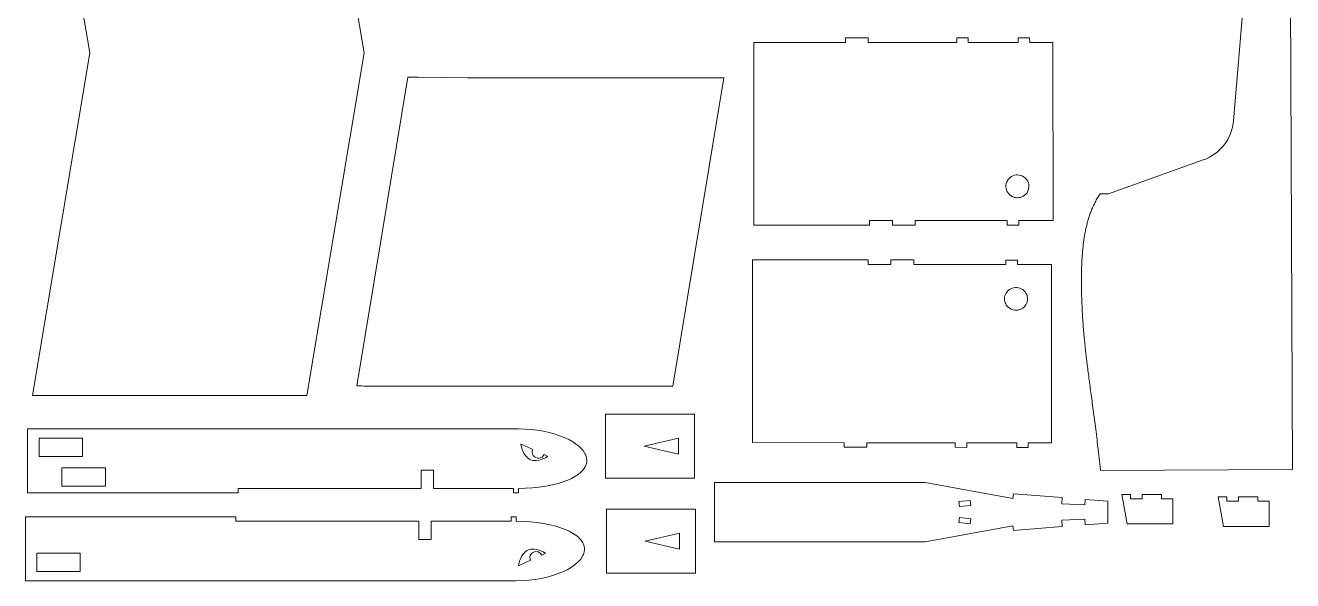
# Model space of a CAD drawing. Header units: millimetres. Extents: x 0 to 558, y 0 to 720.
# Drawn here: x 4 to 558, y 0 to 243 of the extents above; entities that cross this region are included whole.
import ezdxf

# ---------------------------------------------------------------- set-up
doc = ezdxf.new("R2010")
doc.units = ezdxf.units.MM
doc.layers.get('0').update_dxf_attribs({"lineweight": 18})

msp = doc.modelspace()

# ---------------------------------------------------------------- linework, layer by layer
at = {"color": 7, "linetype": 'Continuous', "lineweight": 18}
for p, q in [((556.64, 383.61), (558.17, 48.62)), ((532.31, 201.35), (545.19, 356.82)), ((477.62, 169.39), (519.09, 184.16)), ((473.98, 169.37), (477.62, 169.39)), ((558.17, 48.62), (474.16, 48.23))]:
    msp.add_line(p, q, dxfattribs=at)
at = {"color": 7, "lineweight": 18}
for p, q in [((32.01, 231.05), (7.01, 381.05)), ((152.01, 231.05), (127.01, 381.05)), ((322.47, 235.56), (362.56, 235.58)), ((322.5, 155.56), (322.47, 235.56)), ((372.56, 235.58), (411.21, 235.6)), ((416.21, 235.6), (438.14, 235.6)), ((453.33, 235.61), (453.36, 157.61)), ((32.01, 231.05), (7.01, 81.05)), ((152.01, 231.05), (127.01, 81.05)), ((292.12, 220.07), (239.46, 220.1)), ((287.06, 85.09), (309.41, 220.07)), ((168.4, 203.57), (159.75, 151.35)), ((373.06, 155.58), (322.5, 155.56)), ((433.36, 157.6), (393.1, 157.59)), ((159.75, 151.35), (148.81, 85.27)), ((321.84, 60.41), (321.88, 140.41)), ((321.88, 140.41), (372.45, 140.38)), ((392.49, 138.37), (432.75, 138.35)), ((452.74, 138.34), (452.7, 60.34)), ((127.01, 81.05), (7.01, 81.05)), ((257.55, 44.91), (257.55, 72.91)), ((257.55, 72.91), (296.51, 72.91)), ((296.51, 72.91), (296.51, 44.91)), ((4.85, 66.4), (219.48, 66.4)), ((4.85, 38.4), (4.85, 66.4)), ((361.94, 60.39), (321.84, 60.41)), ((410.58, 60.37), (371.94, 60.39)), ((437.51, 60.35), (415.58, 60.36)), ((296.51, 44.91), (257.55, 44.91)), ((176.98, 40.4), (96.98, 40.4)), ((217.31, 40.4), (182.31, 40.4)), ((397.39, 43.01), (305.26, 43.01)), ((305.26, 43.01), (305.26, 17.01)), ((435.72, 36.04), (397.39, 43.01)), ((96.98, 38.4), (4.85, 38.4)), ((457.39, 36.37), (436.08, 38.01)), ((95.97, 28), (3.84, 28)), ((3.84, 28), (3.84, 0)), ((258.06, 31.33), (258.06, 3.33)), ((297.02, 31.33), (258.06, 31.33)), ((297.02, 3.33), (297.02, 31.33)), ((175.97, 26), (95.97, 26)), ((216.3, 26), (181.3, 26)), ((397.39, 17.01), (435.72, 23.97)), ((436.08, 22), (457.39, 23.65)), ((485.8, 24.85), (505.8, 24.85)), ((527.96, 23.78), (547.96, 23.78)), ((305.26, 17.01), (397.39, 17.01)), ((3.84, 0), (218.47, 0)), ((258.06, 3.33), (297.02, 3.33))]:
    msp.add_line(p, q, dxfattribs=at)
at = {"color": 7, "lineweight": 18, "ltscale": 0.25}
msp.add_line((362.56, 237.58), (372.56, 237.58), dxfattribs=at)
at = {"color": 7, "lineweight": 18, "ltscale": 0.049999}
for p, q in [((362.56, 235.58), (362.56, 237.58)), ((372.56, 237.58), (372.56, 235.58)), ((411.21, 235.6), (411.21, 237.6)), ((416.21, 237.6), (416.21, 235.6)), ((443.13, 237.61), (443.14, 235.61)), ((373.06, 157.58), (373.06, 155.58)), ((382.47, 138.38), (382.47, 140.38)), ((437.75, 140.35), (437.75, 138.35)), ((415.58, 60.36), (415.58, 58.36))]:
    msp.add_line(p, q, dxfattribs=at)
at = {"color": 7, "lineweight": 18, "ltscale": 0.125008}
for p, q in [((411.21, 237.6), (416.21, 237.6)), ((438.13, 237.6), (443.13, 237.61)), ((415.58, 58.36), (410.58, 58.37)), ((442.51, 58.35), (437.51, 58.35))]:
    msp.add_line(p, q, dxfattribs=at)
at = {"color": 7, "lineweight": 18, "ltscale": 0.05}
for p, q in [((438.14, 235.6), (438.13, 237.6)), ((433.36, 155.6), (433.36, 157.6)), ((438.36, 157.6), (438.36, 155.6)), ((372.45, 140.38), (372.44, 138.38)), ((392.49, 140.37), (392.49, 138.37)), ((432.75, 138.35), (432.75, 140.35)), ((361.94, 58.39), (361.94, 60.39)), ((371.94, 60.39), (371.94, 58.39)), ((410.58, 58.37), (410.58, 60.37)), ((437.51, 58.35), (437.51, 60.35)), ((442.51, 60.35), (442.51, 58.35)), ((96.98, 40.4), (96.98, 38.4)), ((217.31, 38.4), (217.31, 40.4)), ((219.48, 40.4), (219.48, 38.4)), ((436.08, 38.01), (435.72, 36.04)), ((487.29, 37.79), (487.29, 35.79)), ((492.29, 37.79), (492.29, 35.79)), ((500.8, 37.79), (500.8, 35.79)), ((529.45, 36.73), (529.45, 34.73)), ((534.45, 36.73), (534.45, 34.73)), ((542.96, 36.73), (542.96, 34.73)), ((95.97, 26), (95.97, 28)), ((216.3, 28), (216.3, 26)), ((218.47, 26), (218.47, 28)), ((435.72, 23.97), (436.08, 22))]:
    msp.add_line(p, q, dxfattribs=at)
at = {"color": 7, "lineweight": 18, "ltscale": 0.254781}
for p, q in [((443.14, 235.61), (453.33, 235.61)), ((452.7, 60.34), (442.51, 60.35))]:
    msp.add_line(p, q, dxfattribs=at)
at = {"color": 7, "lineweight": 18, "ltscale": 0.427953}
msp.add_line((171.19, 220.46), (168.4, 203.57), dxfattribs=at)
at = {"color": 7, "lineweight": 18, "ltscale": 0.026719}
msp.add_line((172.26, 220.43), (171.19, 220.46), dxfattribs=at)
at = {"color": 7, "lineweight": 18, "ltscale": 0.37813}
msp.add_line((239.46, 220.1), (224.34, 220.1), dxfattribs=at)
at = {"color": 7, "lineweight": 18, "ltscale": 0.210721}
msp.add_line((300.55, 220.07), (292.12, 220.07), dxfattribs=at)
at = {"color": 7, "lineweight": 18, "ltscale": 0.221445}
msp.add_line((309.41, 220.07), (300.55, 220.07), dxfattribs=at)
at = {"color": 7, "lineweight": 18, "ltscale": 0.250581}
for p, q in [((383.08, 157.58), (373.06, 157.58)), ((372.44, 138.38), (382.47, 138.38))]:
    msp.add_line(p, q, dxfattribs=at)
at = {"color": 7, "lineweight": 18, "ltscale": 0.050002}
for p, q in [((383.08, 155.58), (383.08, 157.58)), ((393.1, 157.59), (393.1, 155.59))]:
    msp.add_line(p, q, dxfattribs=at)
at = {"color": 7, "lineweight": 18, "ltscale": 0.25058}
for p, q in [((393.1, 155.59), (383.08, 155.58)), ((382.47, 140.38), (392.49, 140.37))]:
    msp.add_line(p, q, dxfattribs=at)
at = {"color": 7, "lineweight": 18, "ltscale": 0.125015}
msp.add_line((438.36, 155.6), (433.36, 155.6), dxfattribs=at)
at = {"color": 7, "lineweight": 18, "ltscale": 0.374796}
msp.add_line((453.36, 157.61), (438.36, 157.6), dxfattribs=at)
at = {"color": 7, "lineweight": 18, "ltscale": 0.125014}
msp.add_line((432.75, 140.35), (437.75, 140.35), dxfattribs=at)
at = {"color": 7, "lineweight": 18, "ltscale": 0.374797}
msp.add_line((437.75, 138.35), (452.74, 138.34), dxfattribs=at)
at = {"color": 7, "lineweight": 18, "ltscale": 0.030216}
msp.add_line((148.81, 85.27), (150.02, 85.24), dxfattribs=at)
at = {"color": 7, "lineweight": 18, "ltscale": 0.108472}
msp.add_line((170.34, 85.07), (174.68, 85.07), dxfattribs=at)
at = {"color": 7, "lineweight": 18, "ltscale": 0.324893}
msp.add_line((187.76, 85.08), (200.76, 85.09), dxfattribs=at)
at = {"color": 7, "lineweight": 18, "ltscale": 0.392197}
msp.add_line((200.76, 85.09), (216.45, 85.1), dxfattribs=at)
at = {"color": 7, "lineweight": 18, "ltscale": 0.225148}
msp.add_line((260.75, 85.1), (269.76, 85.09), dxfattribs=at)
at = {"color": 7, "lineweight": 18, "ltscale": 0.432516}
msp.add_line((269.76, 85.09), (287.06, 85.09), dxfattribs=at)
at = {"color": 7, "lineweight": 18, "ltscale": 0.2}
for p, q in [((9.85, 54.4), (9.85, 62.4)), ((28.85, 62.4), (28.85, 54.4)), ((19.85, 49.4), (19.85, 41.4)), ((38.85, 41.4), (38.85, 49.4)), ((176.98, 48.4), (176.98, 40.4)), ((182.31, 48.4), (182.31, 40.4)), ((175.97, 18), (175.97, 26)), ((181.3, 18), (181.3, 26)), ((8.84, 12), (8.84, 4)), ((27.84, 4), (27.84, 12))]:
    msp.add_line(p, q, dxfattribs=at)
at = {"color": 7, "lineweight": 18, "ltscale": 0.475}
for p, q in [((9.85, 62.4), (28.85, 62.4)), ((28.85, 54.4), (9.85, 54.4)), ((38.85, 49.4), (19.85, 49.4)), ((19.85, 41.4), (38.85, 41.4)), ((27.84, 12), (8.84, 12)), ((8.84, 4), (27.84, 4))]:
    msp.add_line(p, q, dxfattribs=at)
at = {"color": 7, "lineweight": 18, "ltscale": 0.385073}
for p, q in [((274.51, 58.91), (289.51, 62.41)), ((289.51, 55.41), (274.51, 58.91)), ((290.02, 20.83), (275.02, 17.33)), ((275.02, 17.33), (290.02, 13.83))]:
    msp.add_line(p, q, dxfattribs=at)
at = {"color": 7, "lineweight": 18, "ltscale": 0.175}
for p, q in [((289.51, 62.41), (289.51, 55.41)), ((290.02, 13.83), (290.02, 20.83))]:
    msp.add_line(p, q, dxfattribs=at)
at = {"color": 7, "lineweight": 18, "ltscale": 0.135318}
msp.add_line((220.85, 59.73), (225.77, 57.47), dxfattribs=at)
at = {"color": 7, "lineweight": 18, "ltscale": 0.250001}
msp.add_line((371.94, 58.39), (361.94, 58.39), dxfattribs=at)
at = {"color": 7, "lineweight": 18, "ltscale": 0.038426}
for p, q in [((230.73, 55.2), (232.12, 54.56)), ((229.72, 11.2), (231.11, 11.84))]:
    msp.add_line(p, q, dxfattribs=at)
at = {"color": 7, "lineweight": 18, "ltscale": 0.133333}
for p, q in [((182.31, 48.4), (176.98, 48.4)), ((181.3, 18), (175.97, 18))]:
    msp.add_line(p, q, dxfattribs=at)
at = {"color": 7, "lineweight": 18, "ltscale": 0.054166}
msp.add_line((219.48, 38.4), (217.31, 38.4), dxfattribs=at)
at = {"color": 7, "lineweight": 18, "ltscale": 0.125}
for p, q in [((417.13, 35.13), (412.16, 34.59)), ((487.29, 35.79), (492.29, 35.79)), ((500.8, 35.79), (505.8, 35.79)), ((529.45, 34.73), (534.45, 34.73)), ((542.96, 34.73), (547.96, 34.73)), ((412.4, 32.4), (417.37, 32.95)), ((412.16, 25.43), (417.13, 24.88)), ((417.37, 27.07), (412.4, 27.61))]:
    msp.add_line(p, q, dxfattribs=at)
at = {"color": 7, "lineweight": 18, "ltscale": 0.054994}
for p, q in [((412.16, 34.59), (412.4, 32.4)), ((417.37, 32.95), (417.13, 35.13)), ((412.4, 27.61), (412.16, 25.43)), ((417.13, 24.88), (417.37, 27.07))]:
    msp.add_line(p, q, dxfattribs=at)
at = {"color": 7, "lineweight": 18, "ltscale": 0.069803}
for p, q in [((457.39, 36.37), (457.27, 33.58)), ((457.27, 26.44), (457.39, 23.65))]:
    msp.add_line(p, q, dxfattribs=at)
at = {"color": 7, "lineweight": 18, "ltscale": 0.250579}
for p, q in [((457.27, 33.58), (467.29, 33.17)), ((467.29, 26.85), (457.27, 26.44))]:
    msp.add_line(p, q, dxfattribs=at)
at = {"color": 7, "lineweight": 18, "ltscale": 0.060812}
for p, q in [((467.29, 33.17), (467.39, 35.6)), ((467.39, 24.42), (467.29, 26.85))]:
    msp.add_line(p, q, dxfattribs=at)
at = {"color": 7, "lineweight": 18, "ltscale": 0.25074}
for p, q in [((477.39, 34.83), (467.39, 35.6)), ((467.39, 24.42), (477.39, 25.19))]:
    msp.add_line(p, q, dxfattribs=at)
at = {"color": 7, "lineweight": 18, "ltscale": 0.241138}
msp.add_line((477.39, 25.19), (477.39, 34.83), dxfattribs=at)
at = {"color": 7, "lineweight": 18, "ltscale": 0.096877}
for p, q in [((487.29, 37.79), (483.42, 37.79)), ((529.45, 36.73), (525.57, 36.73))]:
    msp.add_line(p, q, dxfattribs=at)
at = {"color": 7, "lineweight": 18, "ltscale": 0.329096}
for p, q in [((483.42, 37.79), (485.8, 24.85)), ((525.57, 36.73), (527.96, 23.78))]:
    msp.add_line(p, q, dxfattribs=at)
at = {"color": 7, "lineweight": 18, "ltscale": 0.212808}
for p, q in [((500.8, 37.79), (492.29, 37.79)), ((542.96, 36.73), (534.45, 36.73))]:
    msp.add_line(p, q, dxfattribs=at)
at = {"color": 7, "lineweight": 18, "ltscale": 0.273639}
for p, q in [((505.8, 24.85), (505.8, 35.79)), ((547.96, 23.78), (547.96, 34.73))]:
    msp.add_line(p, q, dxfattribs=at)
at = {"color": 7, "lineweight": 18, "ltscale": 0.054167}
msp.add_line((218.47, 28), (216.3, 28), dxfattribs=at)
at = {"color": 7, "lineweight": 18, "ltscale": 0.135319}
msp.add_line((219.84, 6.67), (224.76, 8.93), dxfattribs=at)
at = {"color": 7, "lineweight": 18}
for points in [[(197.05, 220.13), (185.8, 220.2), (175.57, 220.35), (172.26, 220.43)], [(224.34, 220.1), (201.22, 220.12), (197.05, 220.13)], [(442.68, 171.41), (442.8, 172.12), (442.82, 172.84), (442.73, 173.55), (442.56, 174.21), (442.29, 174.84), (441.94, 175.43), (441.52, 175.96), (441.02, 176.43), (440.46, 176.83), (439.86, 177.16), (439.21, 177.4), (438.54, 177.55), (437.86, 177.6), (437.17, 177.57), (436.49, 177.44), (435.8, 177.2), (435.15, 176.87), (434.55, 176.45), (434.15, 176.08), (433.72, 175.58)], [(432.89, 173.8), (432.78, 173.27), (432.74, 172.73), (432.76, 172.18), (432.83, 171.64), (432.97, 171.11), (433.22, 170.48), (433.55, 169.88), (433.96, 169.34), (434.44, 168.85), (435.03, 168.41), (435.67, 168.06), (436.35, 167.81), (436.58, 167.75)], [(438.54, 167.66), (439.07, 167.77), (439.73, 167.99), (440.34, 168.3), (440.91, 168.69), (441.42, 169.15), (441.97, 169.82), (442.39, 170.58), (442.68, 171.41)], [(442.07, 124.55), (441.84, 125.24), (441.51, 125.89), (441.1, 126.48), (440.63, 126.98), (440.1, 127.42), (439.51, 127.78), (438.88, 128.05), (438.22, 128.24), (437.54, 128.34), (436.85, 128.34), (436.17, 128.25), (435.51, 128.07), (434.87, 127.81), (434.28, 127.46), (433.75, 127.03), (433.25, 126.5), (432.83, 125.91), (432.5, 125.26), (432.32, 124.74), (432.18, 124.11)], [(432.27, 122.15), (432.43, 121.63), (432.65, 121.13), (432.92, 120.66), (433.24, 120.21), (433.61, 119.81), (434.13, 119.36), (434.7, 118.99), (435.32, 118.7), (435.98, 118.49), (436.7, 118.37), (437.43, 118.36), (438.16, 118.45), (438.36, 118.5)], [(219.48, 66.4), (222.29, 66.33), (225.06, 66.15), (227.78, 65.84), (230.44, 65.4), (233.02, 64.84), (235.52, 64.15), (236.76, 63.75), (237.97, 63.31), (239.1, 62.86), (240.19, 62.38), (241.8, 61.59), (243.3, 60.73), (244.69, 59.8), (245.94, 58.81), (246.92, 57.89), (247.77, 56.92), (248.46, 55.92), (248.75, 55.4), (248.99, 54.88), (249.19, 54.36), (249.33, 53.84), (249.47, 52.99), (249.46, 52.14), (249.32, 51.31), (249.05, 50.49), (248.69, 49.76), (248.24, 49.06), (247.7, 48.38), (247.24, 47.89), (246.73, 47.41), (245.6, 46.51), (244.23, 45.61), (242.73, 44.79), (241.1, 44.05), (239.38, 43.37), (238.18, 42.97), (236.95, 42.59), (234.39, 41.94), (231.56, 41.37), (228.64, 40.94), (225.64, 40.64), (222.59, 40.46), (219.48, 40.4)], [(232.14, 54.2), (231.35, 53.78), (230.56, 53.42), (229.5, 53.01), (228.46, 52.72), (227.44, 52.57), (226.95, 52.55), (226.46, 52.56), (225.84, 52.65), (225.24, 52.8), (224.67, 53.03), (224.25, 53.25), (223.86, 53.51), (223.48, 53.82), (223.12, 54.16), (222.48, 54.93), (221.93, 55.81), (221.46, 56.78), (221.06, 57.82), (220.8, 58.64), (220.57, 59.5)], [(218.47, 0), (221.28, 0.06), (224.05, 0.25), (226.77, 0.56), (229.43, 1), (232.01, 1.56), (234.51, 2.25), (235.75, 2.65), (236.96, 3.09), (238.09, 3.53), (239.18, 4.01), (240.78, 4.8), (242.29, 5.67), (243.68, 6.59), (244.93, 7.59), (245.91, 8.51), (246.76, 9.48), (247.45, 10.48), (247.74, 10.99), (247.98, 11.52), (248.18, 12.04), (248.32, 12.56), (248.46, 13.41), (248.45, 14.25), (248.31, 15.09), (248.04, 15.91), (247.68, 16.63), (247.23, 17.34), (246.69, 18.02), (246.23, 18.51), (245.72, 18.98), (244.59, 19.89), (243.22, 20.78), (241.72, 21.61), (240.09, 22.35), (238.37, 23.02), (237.17, 23.43), (235.94, 23.8), (233.38, 24.46), (230.55, 25.02), (227.63, 25.46), (224.63, 25.76), (221.58, 25.94), (218.47, 26)], [(231.13, 12.19), (230.34, 12.61), (229.55, 12.98), (228.49, 13.38), (227.45, 13.67), (226.43, 13.83), (225.93, 13.85), (225.45, 13.83), (224.83, 13.75), (224.23, 13.59), (223.66, 13.37), (223.24, 13.14), (222.85, 12.88), (222.47, 12.58), (222.11, 12.24), (221.47, 11.46), (220.92, 10.59), (220.45, 9.62), (220.05, 8.58), (219.79, 7.75), (219.56, 6.9)]]:
    msp.add_lwpolyline(points, dxfattribs=at)
at = {"color": 7, "linetype": 'Continuous', "lineweight": 18}
msp.add_arc((512.37, 203), 20, 289.6139, 355.2618, dxfattribs=at)
at = {"color": 7, "lineweight": 18}
for centre, radius, start, end in [((437.7, 172.62), 4.95, 143.3071, 166.1161), ((437.77, 172.68), 5.08, 256.4179, 278.654), ((437.06, 123.35), 4.94, 171.1575, 194.052), ((437.26, 123.35), 4.95, 328.344, 14.0076), ((437.17, 123.42), 5.07, 283.6574, 305.9435), ((437.2, 123.39), 5.02, 305.8851, 328.3887), ((164.43, 822.78), 737.68, 268.88079, 269.45378), ((170.79, 1538.11), 1453.04, 269.47179, 269.98236), ((170.77, 13224.81), 13139.74, 270.017049, 270.074081), ((231.25, -32458.51), 32543.61, 89.992838, 90.026071), ((224.37, -64967.24), 65052.35, 89.9679577, 89.9903547), ((220.77, 59.54), 0.2, 65.3764, 193.7074), ((228.25, 56.34), 2.73, 155.3764, 335.3764), ((232.04, 54.38), 0.2, 299.1492, 65.3764), ((227.24, 10.06), 2.73, 24.6236, 204.6236), ((231.03, 12.02), 0.2, 294.6236, 60.8508), ((219.76, 6.85), 0.2, 166.2926, 294.6236)]:
    msp.add_arc(centre, radius, start, end, dxfattribs=at)
at = {"color": 7, "linetype": 'Continuous', "lineweight": 18}
msp.add_open_spline([(474.16, 48.23), (474.07, 49.07), (473.88, 50.75), (473.59, 53.28), (473.3, 55.81), (472.92, 58.99), (472.45, 62.86), (471.72, 68.65), (470.99, 74.23), (470.29, 79.52), (469.63, 84.4), (468.86, 90.25), (468, 97.03), (467.26, 103.63), (466.64, 110.21), (466.17, 116.93), (465.92, 122.69), (465.81, 127.49), (465.75, 132.58), (465.83, 137.86), (466.16, 143.16), (466.56, 147.22), (467.14, 151.16), (467.81, 154.47), (468.47, 157.04), (469.03, 158.96), (469.65, 160.8), (470.25, 162.35), (470.79, 163.63), (471.27, 164.66), (471.76, 165.66), (472.28, 166.64), (472.82, 167.58), (473.39, 168.49), (473.78, 169.08), (473.98, 169.37)], degree=3, knots=[0, 0, 0, 0, 670.376129, 1342.125527, 2015.252139, 2689.759887, 3883.610607, 5114.926914, 7318.377934, 8350.338541, 9342.902818, 11231.166333, 13025.715683, 14768.819959, 16502.849904, 18270.077072, 20113.131653, 21076.585942, 22074.824659, 24156.402511, 25259.058131, 26291.843697, 27389.422499, 28421.496714, 28966.726283, 29495.712162, 30009.217999, 30508.078539, 30812.718677, 31112.54907, 31407.818965, 31698.789329, 31985.73286, 32268.933889, 32548.688158, 32548.688158, 32548.688158, 32548.688158], dxfattribs=at)

doc.saveas('drawing.dxf')
